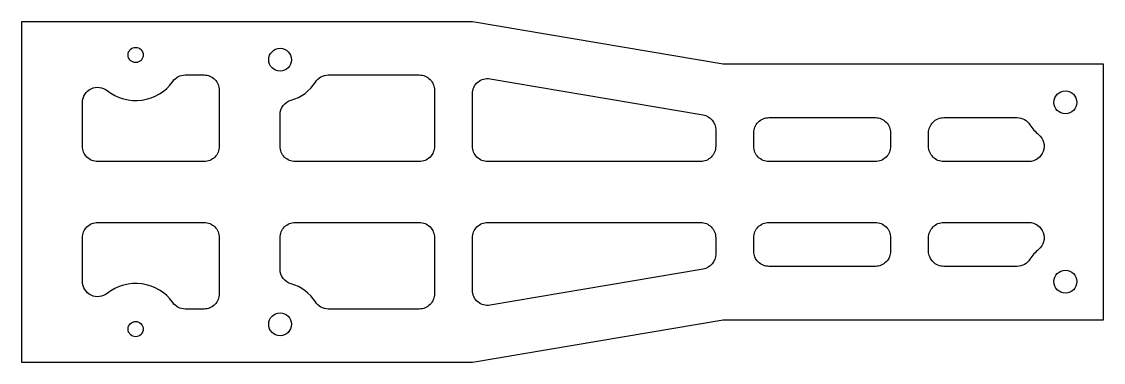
# Model space of a CAD drawing. Header units: millimetres. Extents: x -34 to 108, y -5 to 40.
import ezdxf

# ---------------------------------------------------------------- set-up
doc = ezdxf.new("R2010")
doc.units = ezdxf.units.MM

msp = doc.modelspace()

# ---------------------------------------------------------------- linework, layer by layer
msp.add_lwpolyline([(108.31, 34.14), (58.31, 34.14), (25.31, 39.74), (-34, 39.74), (-34, -5), (25.31, -5), (58.31, 0.6), (108.31, 0.6)], close=True)
for points in [[(-26, 23.37), (-26, 29.13, -0.629016), (-22.75, 30.69, 0.431311), (-14.11, 31.9, -0.243044), (-12.48, 32.74), (-10, 32.74, -0.414214), (-8, 30.74), (-8, 23.37, -0.414214), (-10, 21.37), (-24, 21.37, -0.414214)], [(1.47, 29.44, 0.186707), (4.65, 31.81, -0.257543), (6.34, 32.74), (18.31, 32.74, -0.414214), (20.31, 30.74), (20.31, 23.37, -0.414214), (18.31, 21.37), (2, 21.37, -0.414214), (0, 23.37), (0, 27.51, -0.337188)], [(25.31, 23.37), (25.31, 30.27, -0.464388), (27.64, 32.24), (55.64, 27.49, -0.365759), (57.31, 25.52), (57.31, 23.37, -0.414214), (55.31, 21.37), (27.31, 21.37, -0.414214)], [(62.31, 23.37), (62.31, 25.14, -0.414214), (64.31, 27.14), (78.31, 27.14, -0.414214), (80.31, 25.14), (80.31, 23.37, -0.414214), (78.31, 21.37), (64.31, 21.37, -0.414214)], [(98.51, 21.37), (87.31, 21.37, -0.414214), (85.31, 23.37), (85.31, 25.14, -0.414214), (87.31, 27.14), (96.96, 27.14, -0.257543), (98.65, 26.2, 0.078785), (99.79, 24.91, -0.701835)], [(-26, 5.62), (-26, 11.37, -0.414214), (-24, 13.37), (-10, 13.37, -0.414214), (-8, 11.37), (-8, 4, -0.414214), (-10, 2), (-12.48, 2, -0.243044), (-14.11, 2.84, 0.431311), (-22.75, 4.05, -0.629016)], [(4.65, 2.93, 0.186707), (1.47, 5.3, -0.337188), (0, 7.23), (0, 11.37, -0.414214), (2, 13.37), (18.31, 13.37, -0.414214), (20.31, 11.37), (20.31, 4, -0.414214), (18.31, 2), (6.34, 2, -0.257543)], [(25.31, 4.47), (25.31, 11.37, -0.414214), (27.31, 13.37), (55.31, 13.37, -0.414214), (57.31, 11.37), (57.31, 9.22, -0.365759), (55.64, 7.25), (27.64, 2.5, -0.464388)], [(62.31, 9.6), (62.31, 11.37, -0.414214), (64.31, 13.37), (78.31, 13.37, -0.414214), (80.31, 11.37), (80.31, 9.6, -0.414214), (78.31, 7.6), (64.31, 7.6, -0.414214)], [(87.31, 13.37), (98.51, 13.37, -0.701835), (99.79, 9.83, 0.078785), (98.65, 8.54, -0.257543), (96.96, 7.6), (87.31, 7.6, -0.414214), (85.31, 9.6), (85.31, 11.37, -0.414214)]]:
    msp.add_lwpolyline(points, format="xyb", close=True)
for centre, radius in [((-19, 35.37), 1), ((0, 34.74), 1.5), ((103.31, 29.14), 1.5), ((103.31, 5.6), 1.5), ((0, 0), 1.5), ((-19, -0.63), 1)]:
    msp.add_circle(centre, radius)

doc.saveas('drawing.dxf')
